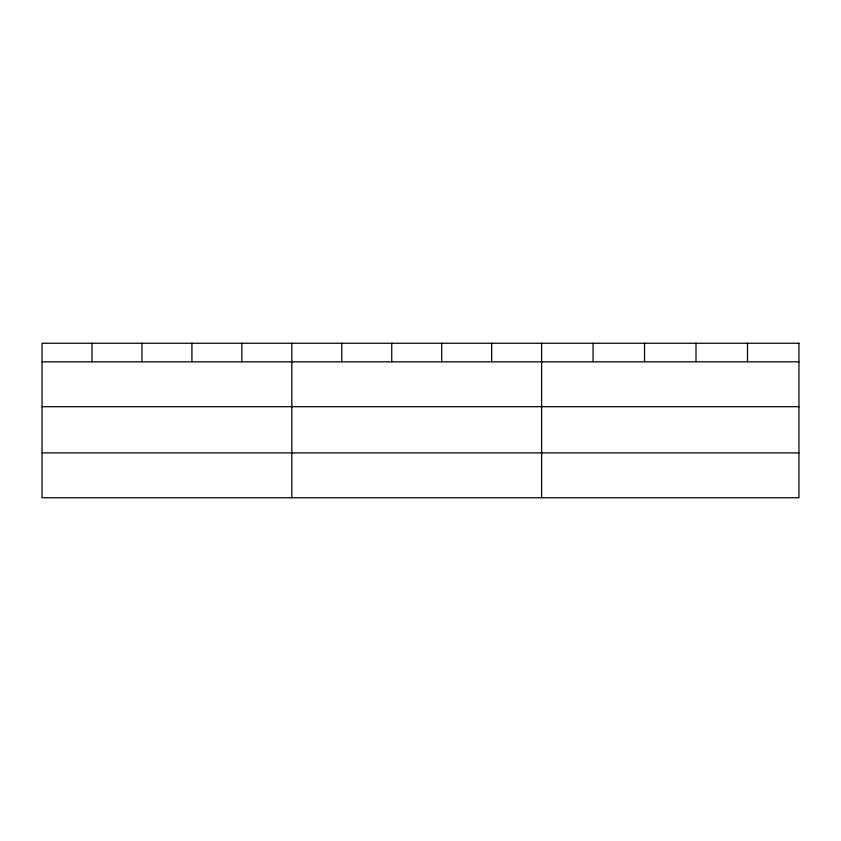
<?xml version="1.0" encoding="UTF-8"?>
<svg xmlns="http://www.w3.org/2000/svg" width="841" height="841" viewBox="0 0 841 841"><rect width="100%" height="100%" fill="white"/><g stroke="black" fill="none" stroke-linecap="round" stroke-linejoin="round"><path stroke-width="1.26" d="M42.05 361.83L798.95 361.83M42.05 406.687L798.95 406.687M42.05 452.9L798.95 452.9M747.481 343.244L747.481 361.83M696.012 343.244L696.012 361.83M644.542 343.244L644.542 361.83M593.073 343.244L593.073 361.83M541.604 343.244L541.604 497.756M491.649 343.244L491.649 361.83M441.693 343.244L441.693 361.83M391.738 343.244L391.738 361.83M341.782 343.244L341.782 361.83M291.827 343.244L291.827 497.756M241.872 343.244L241.872 361.83M191.916 343.244L191.916 361.83M141.961 343.244L141.961 361.83M92.005 343.244L92.005 361.83M798.95 343.244L42.05 343.244L42.05 497.756L798.95 497.756L798.95 343.244"/></g></svg>
